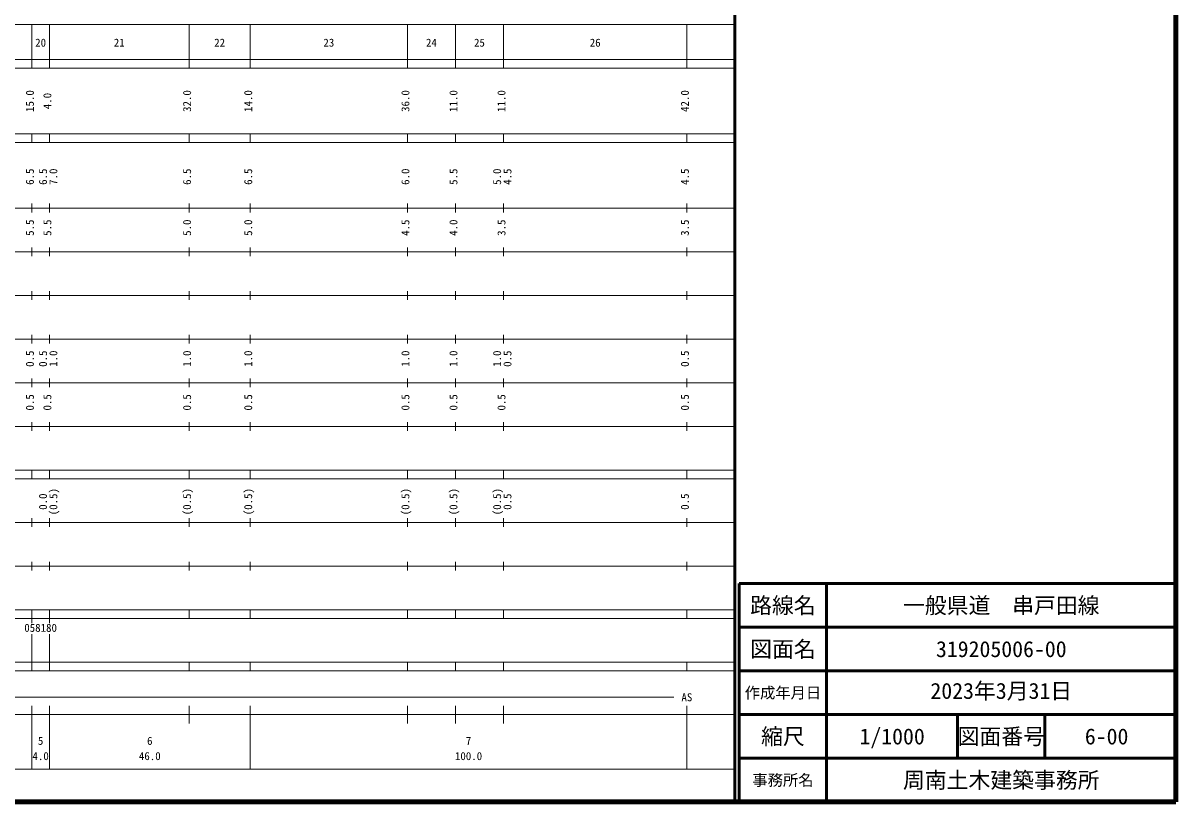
# Model space of a CAD drawing. Units: millimetres, scale not verified. Extents: x 40000 to 680000, y 20000 to 380000.
# Drawn here: x 415978 to 680000, y 20000 to 198357 of the extents above; entities that cross this region are included whole.
import ezdxf
from ezdxf.enums import TextEntityAlignment as Align

# ---------------------------------------------------------------- set-up
doc = ezdxf.new("R2010")
doc.units = ezdxf.units.MM
doc.header["$LTSCALE"] = 1000
for name, color, linetype, lineweight in [('M-TTL', 2, 'Continuous', 140), ('M-TTL-BAND', 7, 'Continuous', 13), ('M-TTL-FRAM', 2, 'Continuous', 50), ('M-TTL-LINE', 7, 'Continuous', 50), ('M-TTL-TXT', 7, 'Continuous', 50)]:
    doc.layers.add(name, color=color, linetype=linetype, lineweight=lineweight)
doc.styles.add('ＭＳ ゴシック', font='')
doc.styles.get('ＭＳ ゴシック').set_extended_font_data('MS Gothic')

msp = doc.modelspace()

# ---------------------------------------------------------------- linework, layer by layer
at = {"layer": 'M-TTL'}
for p, q in [((680000, 20000), (680000, 380000)), ((40000, 20000), (680000, 20000))]:
    msp.add_line(p, q, dxfattribs=at)
at = {"layer": 'M-TTL-BAND'}
for p, q in [((68000, 198000), (579000, 198000)), ((418000, 188000), (418000, 198000)), ((422000, 188000), (422000, 198000)), ((454000, 188000), (454000, 198000)), ((468000, 188000), (468000, 198000)), ((504000, 188000), (504000, 198000)), ((515000, 188000), (515000, 198000)), ((526000, 188000), (526000, 198000)), ((568000, 188000), (568000, 198000)), ((40000, 190000), (579000, 190000)), ((40000, 188000), (579000, 188000)), ((40000, 173000), (579000, 173000)), ((418000, 171000), (418000, 173000)), ((422000, 171000), (422000, 173000)), ((454000, 171000), (454000, 173000)), ((468000, 171000), (468000, 173000)), ((504000, 171000), (504000, 173000)), ((515000, 171000), (515000, 173000)), ((526000, 171000), (526000, 173000)), ((568000, 171000), (568000, 173000)), ((40000, 171000), (579000, 171000)), ((40000, 156000), (579000, 156000)), ((418000, 155000), (418000, 157000)), ((422000, 155000), (422000, 157000)), ((454000, 155000), (454000, 157000)), ((468000, 155000), (468000, 157000)), ((504000, 155000), (504000, 157000)), ((515000, 155000), (515000, 157000)), ((526000, 155000), (526000, 157000)), ((568000, 155000), (568000, 157000)), ((46000, 146000), (579000, 146000)), ((418000, 145000), (418000, 147000)), ((422000, 145000), (422000, 147000)), ((454000, 145000), (454000, 147000)), ((468000, 145000), (468000, 147000)), ((504000, 145000), (504000, 147000)), ((515000, 145000), (515000, 147000)), ((526000, 145000), (526000, 147000)), ((568000, 145000), (568000, 147000)), ((52000, 136000), (579000, 136000)), ((418000, 135000), (418000, 137000)), ((422000, 135000), (422000, 137000)), ((454000, 135000), (454000, 137000)), ((468000, 135000), (468000, 137000)), ((504000, 135000), (504000, 137000)), ((515000, 135000), (515000, 137000)), ((526000, 135000), (526000, 137000)), ((568000, 135000), (568000, 137000)), ((418000, 125000), (418000, 127000)), ((422000, 125000), (422000, 127000)), ((454000, 125000), (454000, 127000)), ((468000, 125000), (468000, 127000)), ((504000, 125000), (504000, 127000)), ((515000, 125000), (515000, 127000)), ((526000, 125000), (526000, 127000)), ((568000, 125000), (568000, 127000)), ((46000, 126000), (579000, 126000)), ((418000, 115000), (418000, 117000)), ((422000, 115000), (422000, 117000)), ((454000, 115000), (454000, 117000)), ((468000, 115000), (468000, 117000)), ((504000, 115000), (504000, 117000)), ((515000, 115000), (515000, 117000)), ((526000, 115000), (526000, 117000)), ((568000, 115000), (568000, 117000)), ((52000, 116000), (579000, 116000)), ((46000, 106000), (579000, 106000)), ((418000, 105000), (418000, 107000)), ((422000, 105000), (422000, 107000)), ((454000, 105000), (454000, 107000)), ((468000, 105000), (468000, 107000)), ((504000, 105000), (504000, 107000)), ((515000, 105000), (515000, 107000)), ((526000, 105000), (526000, 107000)), ((568000, 105000), (568000, 107000)), ((40000, 96000), (579000, 96000)), ((418000, 94000), (418000, 96000)), ((422000, 94000), (422000, 96000)), ((454000, 94000), (454000, 96000)), ((468000, 94000), (468000, 96000)), ((504000, 94000), (504000, 96000)), ((515000, 94000), (515000, 96000)), ((526000, 94000), (526000, 96000)), ((568000, 94000), (568000, 96000)), ((40000, 94000), (579000, 94000)), ((418000, 83000), (418000, 85000)), ((422000, 83000), (422000, 85000)), ((454000, 83000), (454000, 85000)), ((468000, 83000), (468000, 85000)), ((504000, 83000), (504000, 85000)), ((515000, 83000), (515000, 85000)), ((526000, 83000), (526000, 85000)), ((568000, 83000), (568000, 85000)), ((49000, 84000), (579000, 84000)), ((40000, 74000), (579000, 74000)), ((418000, 73000), (418000, 75000)), ((422000, 73000), (422000, 75000)), ((454000, 73000), (454000, 75000)), ((468000, 73000), (468000, 75000)), ((504000, 73000), (504000, 75000)), ((515000, 73000), (515000, 75000)), ((526000, 73000), (526000, 75000)), ((568000, 73000), (568000, 75000)), ((40000, 64000), (579000, 64000)), ((418000, 62000), (418000, 64000)), ((422000, 62000), (422000, 64000)), ((454000, 62000), (454000, 64000)), ((468000, 62000), (468000, 64000)), ((504000, 62000), (504000, 64000)), ((515000, 62000), (515000, 64000)), ((526000, 62000), (526000, 64000)), ((568000, 62000), (568000, 64000)), ((40000, 62000), (579000, 62000)), ((418000, 60905), (418000, 62000)), ((422000, 60905), (422000, 62000)), ((418000, 52000), (418000, 58405)), ((422000, 52000), (422000, 58405)), ((40000, 52000), (579000, 52000)), ((418000, 50000), (418000, 52000)), ((422000, 50000), (422000, 52000)), ((454000, 50000), (454000, 52000)), ((468000, 50000), (468000, 52000)), ((504000, 50000), (504000, 52000)), ((515000, 50000), (515000, 52000)), ((526000, 50000), (526000, 52000)), ((568000, 50000), (568000, 52000)), ((40000, 50000), (579000, 50000)), ((71000, 44000), (565000, 44000)), ((40000, 40000), (579000, 40000)), ((418000, 27500), (418000, 42000)), ((422000, 27500), (422000, 42000)), ((454000, 38000), (454000, 42000)), ((468000, 27500), (468000, 42000)), ((504000, 38000), (504000, 42000)), ((515000, 38000), (515000, 42000)), ((526000, 38000), (526000, 42000)), ((568000, 27500), (568000, 42000)), ((68000, 27500), (579000, 27500))]:
    msp.add_line(p, q, dxfattribs=at)
at = {"layer": 'M-TTL-FRAM'}
for p, q in [((680000, 70000), (580000, 70000)), ((580000, 70000), (580000, 20000))]:
    msp.add_line(p, q, dxfattribs=at)
at = {"layer": 'M-TTL-LINE'}
for p, q in [((579000, 20000), (579000, 370000)), ((600000, 70000), (600000, 20000)), ((680000, 60000), (580000, 60000)), ((680000, 50000), (580000, 50000)), ((680000, 40000), (580000, 40000)), ((630000, 40000), (630000, 30000)), ((650000, 40000), (650000, 30000)), ((680000, 30000), (580000, 30000))]:
    msp.add_line(p, q, dxfattribs=at)

# ---------------------------------------------------------------- texts
at = {"layer": 'M-TTL-BAND', "style": 'ＭＳ ゴシック'}
for s, p in [('20', (420000, 192405)), ('21', (438000, 192405)), ('22', (461000, 192405)), ('23', (486000, 192405)), ('24', (509500, 192405)), ('25', (520500, 192405)), ('26', (547000, 192405)), ('058180', (420000, 58405)), ('AS', (568000, 42500)), ('5', (420000, 32523)), ('6', (445000, 32523)), ('7', (518000, 32523)), ('4.0', (420000, 29033)), ('46.0', (445000, 29033)), ('100.0', (518000, 29033))]:
    msp.add_text(s, height=1833, dxfattribs=at).set_placement(p, align=Align.BOTTOM_CENTER)
for s, p in [('15.0', (419000, 180500)), ('4.0', (423000, 180500)), ('32.0', (455000, 180500)), ('14.0', (469000, 180500)), ('36.0', (505000, 180500)), ('11.0', (516000, 180500)), ('11.0', (527000, 180500)), ('42.0', (569000, 180500)), ('6.5', (419000, 163174)), ('6.5', (422000, 163174)), ('7.0', (424370, 163174)), ('6.5', (455000, 163174)), ('6.5', (469000, 163174)), ('6.0', (505000, 163174)), ('5.5', (516000, 163174)), ('5.0', (526000, 163174)), ('4.5', (528370, 163174)), ('4.5', (569000, 163174)), ('5.5', (419000, 151500)), ('5.5', (423000, 151500)), ('5.0', (455000, 151500)), ('5.0', (469000, 151500)), ('4.5', (505000, 151500)), ('4.0', (516000, 151500)), ('3.5', (527000, 151500)), ('3.5', (569000, 151500)), ('0.5', (419000, 121500)), ('0.5', (422000, 121500)), ('1.0', (424370, 121500)), ('1.0', (455000, 121500)), ('1.0', (469000, 121500)), ('1.0', (505000, 121500)), ('1.0', (516000, 121500)), ('1.0', (526000, 121500)), ('0.5', (528370, 121500)), ('0.5', (569000, 121500)), ('0.5', (419000, 111500)), ('0.5', (423000, 111500)), ('0.5', (455000, 111500)), ('0.5', (469000, 111500)), ('0.5', (505000, 111500)), ('0.5', (516000, 111500)), ('0.5', (527000, 111500)), ('0.5', (569000, 111500)), ('0.0', (422000, 88764)), ('(0.5)', (424370, 88764)), ('(0.5)', (455000, 88764)), ('(0.5)', (469000, 88764)), ('(0.5)', (505000, 88764)), ('(0.5)', (516000, 88764)), ('(0.5)', (526000, 88764)), ('0.5', (528370, 88764)), ('0.5', (569000, 88764))]:
    msp.add_text(s, height=1833, rotation=90, dxfattribs=at).set_placement(p, align=Align.BOTTOM_CENTER)
at = {"layer": 'M-TTL-TXT', "style": 'ＭＳ ゴシック'}
for s, height, p in [('路線名', 3666, (590000, 65000)), ('路線名', 3666, (590000, 65000)), ('一般県道\u3000串戸田線', 3666, (640000, 65000)), ('図面名', 3666, (590000, 55000)), ('図面名', 3666, (590000, 55000)), ('319205006-00', 3666, (640000, 55000)), ('作成年月日', 2566, (590000, 45000)), ('作成年月日', 2566, (590000, 45000)), ('縮尺', 3666, (590000, 35000)), ('縮尺', 3666, (590000, 35000)), ('1/1000', 3666, (615000, 35000)), ('図面番号', 3666, (640000, 35000)), ('図面番号', 3666, (640000, 35000)), ('6-00', 3666, (664125, 35000)), ('事務所名', 2566, (590000, 25000)), ('事務所名', 2566, (590000, 25000)), ('周南土木建築事務所', 3666, (640000, 25000))]:
    msp.add_text(s, height=height, dxfattribs=at).set_placement(p, align=Align.MIDDLE_CENTER)
msp.add_text('2023年3月31日', height=3666, dxfattribs=at).set_placement((640000, 42500), align=Align.BOTTOM_CENTER)

doc.saveas('drawing.dxf')
